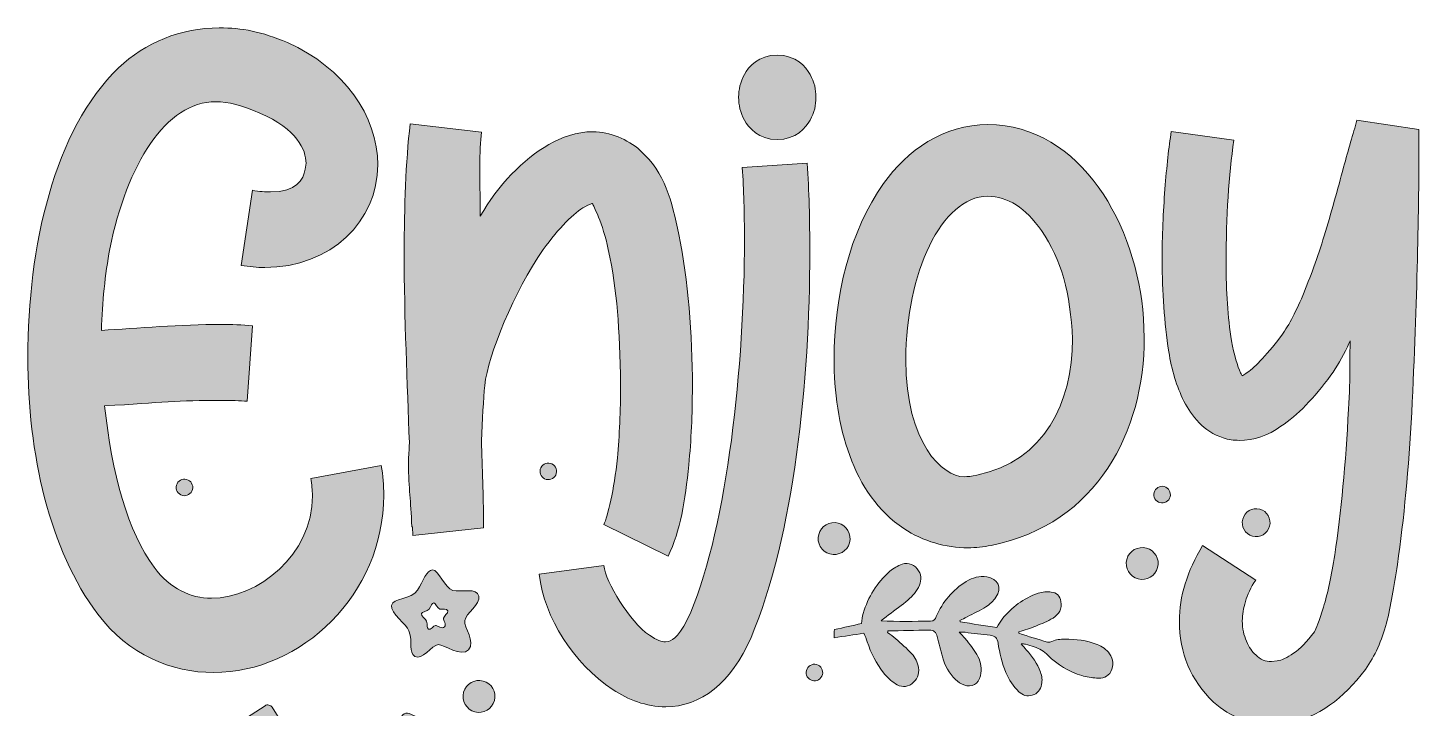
# Model space of a CAD drawing. Header units: inches. Extents: x 117 to 963, y -969 to -111.
# Drawn here: x 117 to 926, y -506 to -111 of the extents above; entities that cross this region are included whole.
import ezdxf

# ---------------------------------------------------------------- set-up
doc = ezdxf.new("R2010")
doc.units = ezdxf.units.IN
doc.header["$MEASUREMENT"] = 0
doc.layers.add('Layer 1', color=7, linetype='Continuous')

# ---------------------------------------------------------------- blocks, each defined once
blk = doc.blocks.new('block 2')
at = {"layer": 'Layer 1', "true_color": 0xffffff}
h = blk.add_hatch(color=7, dxfattribs=at)
h.dxf.hatch_style = 2
edge = h.paths.add_edge_path()
edge.add_spline(control_points=[(225.13, -485.14), (276.02, -485.14), (323.9, -439.81), (323.9, -382.24), (323.9, -376.6), (323.44, -370.72), (322.51, -364.84), (322.51, -364.84), (281.57, -372.44), (281.57, -372.44), (282.03, -375.87), (282.49, -379.3), (282.49, -382.48), (282.49, -416.78), (250.81, -442.02), (223.75, -442.02), (211.72, -442.02), (199.92, -436.63), (190.44, -423.89), (175.64, -404.29), (165.69, -368.76), (161.76, -330.3), (195.3, -328.34), (203.85, -327.11), (229.76, -327.11), (235.31, -327.11), (240.4, -327.36), (244.56, -327.6), (244.56, -327.6), (247.57, -283.75), (247.57, -283.75), (241.79, -283.26), (235.54, -283.01), (228.83, -283.01), (207.09, -283.01), (180.03, -285.22), (159.91, -286.44), (160.37, -270.03), (161.99, -254.1), (164.76, -239.15), (174.71, -189.91), (197.38, -153.65), (226.29, -153.65), (233.46, -153.65), (241.79, -155.85), (251.96, -160.26), (273.48, -169.57), (278.79, -181.58), (278.79, -189.42), (278.79, -189.42), (278.33, -192.85), (278.33, -192.85), (277.18, -198.97), (273.24, -206.08), (258.21, -206.08), (255.2, -206.08), (251.73, -205.83), (247.57, -205.1), (247.57, -205.1), (241.09, -248.71), (241.09, -248.71), (245.72, -249.44), (250.35, -249.94), (254.74, -249.94), (293.6, -249.94), (320.43, -222.74), (320.43, -190.4), (320.43, -161.98), (300.77, -133.8), (267.92, -119.35), (252.89, -112.98), (241.56, -110.77), (228.37, -110.77), (205.94, -110.77), (185.35, -119.35), (169.85, -134.05), (132.38, -169.82), (117.12, -238.17), (117.12, -302.12), (117.12, -358.23), (129.61, -413.84), (157.83, -451.33), (175.64, -474.85), (200.62, -485.14), (225.13, -485.14)], knot_values=[0, 0, 0, 0, 1, 1, 1, 2, 2, 2, 3, 3, 3, 4, 4, 4, 5, 5, 5, 6, 6, 6, 7, 7, 7, 8, 8, 8, 9, 9, 9, 10, 10, 10, 11, 11, 11, 12, 12, 12, 13, 13, 13, 14, 14, 14, 15, 15, 15, 16, 16, 16, 17, 17, 17, 18, 18, 18, 19, 19, 19, 20, 20, 20, 21, 21, 21, 22, 22, 22, 23, 23, 23, 24, 24, 24, 25, 25, 25, 26, 26, 26, 27, 27, 27, 28, 28, 28, 28], degree=3, periodic=1)
h = blk.add_hatch(color=7, dxfattribs=at)
h.dxf.hatch_style = 2
edge = h.paths.add_edge_path()
edge.add_spline(control_points=[(552.5, -175.7), (563.46, -175.7), (569.16, -168.74), (571.69, -164.32), (574.21, -159.89), (575.06, -155.67), (575.06, -151.03), (575.06, -146.61), (574.21, -142.39), (571.69, -137.96), (569.16, -133.32), (563.46, -126.58), (552.5, -126.58), (541.74, -126.58), (535.84, -133.32), (533.52, -137.96), (530.99, -142.39), (530.15, -146.61), (530.15, -151.03), (530.15, -155.67), (530.99, -159.89), (533.52, -164.32), (535.84, -168.74), (541.74, -175.7), (552.5, -175.7)], knot_values=[0, 0, 0, 0, 1, 1, 1, 2, 2, 2, 3, 3, 3, 4, 4, 4, 5, 5, 5, 6, 6, 6, 7, 7, 7, 8, 8, 8, 8], degree=3, periodic=1)
h = blk.add_hatch(color=7, dxfattribs=at)
h.dxf.hatch_style = 2
edge = h.paths.add_edge_path()
edge.add_spline(control_points=[(338.33, -363.34), (338.33, -379.55), (339.72, -384.19), (340.19, -400.63), (340.19, -400.63), (340.65, -400.63), (340.65, -400.63), (340.65, -400.63), (340.88, -405.5), (340.88, -405.5), (340.88, -405.5), (381.88, -401.1), (381.88, -401.1), (381.88, -401.1), (381.88, -396.69), (381.88, -396.69), (381.88, -383.72), (381.19, -365.66), (380.72, -350.6), (381.19, -338.79), (381.88, -326.28), (382.58, -318.4), (384.66, -300.8), (399.49, -263.96), (416.63, -239.41), (425.43, -227.13), (434.93, -217.87), (440.72, -214.63), (443.5, -213), (445.12, -212.77), (445.12, -212.77), (445.12, -212.77), (445.35, -213.24), (445.35, -213.24), (445.35, -213.24), (451.37, -224.35), (454.39, -239.41), (459.71, -264.2), (460.87, -284.58), (461.57, -318.17), (461.57, -332.99), (460.87, -347.59), (459.71, -360.56), (457.86, -379.09), (453.92, -394.61), (451.84, -399.24), (451.84, -399.24), (489.13, -417.54), (489.13, -417.54), (496.31, -402.95), (499.09, -385.34), (501.18, -364.5), (502.57, -350.37), (503.26, -335.08), (503.26, -319.33), (503.26, -288.29), (500.72, -257.48), (495.39, -230.84), (491.22, -211.15), (487.51, -194.94), (472.92, -181.96), (465.51, -175.25), (455.31, -171.31), (445.58, -171.08), (435.86, -171.08), (427.28, -174.32), (419.87, -178.49), (405.05, -187.06), (390.22, -202.12), (380.03, -220.19), (380.03, -220.19), (379.8, -191), (379.8, -191), (379.8, -183.59), (380.03, -176.87), (380.72, -171.31), (380.72, -171.31), (339.26, -166.44), (339.26, -166.44), (336.71, -189.15), (335.79, -214.63), (335.79, -241.26), (335.79, -278.79), (337.64, -317.7), (338.8, -351.76), (338.8, -356.85), (338.33, -358.01), (338.33, -363.34)], knot_values=[0, 0, 0, 0, 1, 1, 1, 2, 2, 2, 3, 3, 3, 4, 4, 4, 5, 5, 5, 6, 6, 6, 7, 7, 7, 8, 8, 8, 9, 9, 9, 10, 10, 10, 11, 11, 11, 12, 12, 12, 13, 13, 13, 14, 14, 14, 15, 15, 15, 16, 16, 16, 17, 17, 17, 18, 18, 18, 19, 19, 19, 20, 20, 20, 21, 21, 21, 22, 22, 22, 23, 23, 23, 24, 24, 24, 25, 25, 25, 26, 26, 26, 27, 27, 27, 28, 28, 28, 29, 29, 29, 29], degree=3, periodic=1)
h = blk.add_hatch(color=7, dxfattribs=at)
h.dxf.hatch_style = 2
edge = h.paths.add_edge_path()
edge.add_spline(control_points=[(626.13, -401.56), (637.25, -408.97), (650.45, -412.68), (663.42, -412.68), (667.82, -412.68), (672.46, -412.21), (676.86, -411.29), (738.94, -398.78), (765.81, -344.58), (765.81, -290.83), (765.81, -290.83), (765.35, -279.49), (765.35, -279.49), (761.64, -225.51), (729.21, -167.37), (675, -166.91), (649.29, -166.91), (627.98, -181.96), (614.32, -201.19), (594.63, -228.52), (585.59, -267.44), (585.59, -302.88), (585.59, -341.1), (596.25, -381.87), (626.13, -401.56)], knot_values=[0, 0, 0, 0, 1, 1, 1, 2, 2, 2, 3, 3, 3, 4, 4, 4, 5, 5, 5, 6, 6, 6, 7, 7, 7, 8, 8, 8, 8], degree=3, periodic=1)
edge = h.paths.add_edge_path()
edge.add_spline(control_points=[(674.77, -208.6), (686.59, -208.83), (696.78, -215.09), (706.05, -228.52), (717.86, -245.43), (722.96, -264.66), (724.11, -291.53), (724.11, -328.36), (707.9, -362.18), (668.52, -370.52), (665.51, -371.21), (663.19, -371.45), (661.11, -371.45), (648.83, -371.45), (627.29, -352.45), (627.29, -303.34), (627.29, -253.54), (648.13, -208.6), (674.77, -208.6)], knot_values=[0, 0, 0, 0, 1, 1, 1, 2, 2, 2, 3, 3, 3, 4, 4, 4, 5, 5, 5, 6, 6, 6, 6], degree=3, periodic=1)
h = blk.add_hatch(color=7, dxfattribs=at)
h.dxf.hatch_style = 2
edge = h.paths.add_edge_path()
edge.add_spline(control_points=[(788.88, -327.64), (791.12, -331.93), (793.98, -336.22), (797.66, -340.1), (801.34, -343.99), (806.04, -347.05), (811.76, -348.89), (814.82, -349.91), (817.89, -350.32), (820.95, -350.32), (829.53, -350.32), (837.71, -347.66), (845.27, -342.15), (854.87, -335.81), (864.47, -325.8), (874.28, -312.52), (877.75, -307.62), (881.02, -302.1), (883.88, -295.97), (884.49, -294.75), (884.9, -293.52), (885.51, -292.5), (885.31, -297.81), (885.31, -302.71), (885.31, -307.01), (885.31, -314.56), (885.11, -322.94), (884.49, -332.14), (882.86, -364.01), (880.2, -392.21), (876.52, -416.72), (874.69, -428.78), (872.44, -438.99), (869.99, -447.16), (867.33, -455.34), (865.7, -460.03), (864.67, -461.47), (860.38, -467.39), (856.3, -471.48), (852.62, -473.93), (848.74, -476.59), (845.67, -478.02), (843.02, -478.42), (843.02, -478.42), (839.75, -478.83), (839.75, -478.83), (836.28, -478.83), (833.21, -477.61), (830.56, -474.95), (828.51, -473.11), (826.67, -470.46), (825.24, -466.98), (823.61, -463.51), (822.79, -459.63), (822.79, -455.13), (822.79, -451.66), (823.4, -447.78), (824.63, -443.9), (825.65, -440.01), (827.69, -435.72), (830.56, -431.43), (830.56, -431.43), (799.7, -411.41), (799.7, -411.41), (790.71, -426.32), (786.22, -441.03), (786.22, -455.34), (786.22, -473.93), (792.76, -489.46), (806.04, -502.33), (816.05, -511.11), (827.49, -515.4), (840.57, -515.4), (843.63, -515.4), (846.9, -515.2), (849.96, -514.59), (866.51, -511.11), (881.43, -500.69), (894.3, -483.33), (899.82, -475.56), (903.9, -466.57), (906.56, -456.56), (909.01, -446.55), (911.05, -435.31), (912.89, -422.44), (916.77, -396.09), (919.43, -366.67), (921.27, -334.18), (924.34, -268.59), (925.56, -215.68), (925.36, -175.22), (925.36, -175.22), (925.36, -169.71), (925.36, -169.71), (925.36, -169.71), (889.4, -164.4), (889.4, -164.4), (887.15, -172.36), (884.49, -181.35), (881.63, -191.77), (878.16, -204.64), (874.48, -217.93), (870.4, -231.61), (866.51, -244.08), (862.22, -255.72), (857.93, -266.14), (853.44, -276.77), (849.15, -284.73), (845.06, -290.25), (836.07, -301.69), (829.33, -308.84), (824.83, -311.5), (824.02, -312.11), (823.2, -312.52), (822.79, -312.93), (822.38, -312.32), (822.18, -311.91), (821.77, -311.09), (819.93, -307.21), (818.09, -300.88), (816.46, -292.5), (814.41, -278.81), (813.39, -263.69), (813.39, -247.14), (813.39, -220.17), (814.82, -196.47), (817.89, -176.04), (817.89, -176.04), (781.52, -170.93), (781.52, -170.93), (780.09, -180.13), (778.86, -191.16), (777.84, -204.44), (776.82, -217.72), (776.21, -231.41), (776.21, -245.92), (776.21, -264.1), (777.43, -281.67), (780.09, -298.83), (781.72, -309.25), (784.58, -318.86), (788.88, -327.64)], knot_values=[0, 0, 0, 0, 1, 1, 1, 2, 2, 2, 3, 3, 3, 4, 4, 4, 5, 5, 5, 6, 6, 6, 7, 7, 7, 8, 8, 8, 9, 9, 9, 10, 10, 10, 11, 11, 11, 12, 12, 12, 13, 13, 13, 14, 14, 14, 15, 15, 15, 16, 16, 16, 17, 17, 17, 18, 18, 18, 19, 19, 19, 20, 20, 20, 21, 21, 21, 22, 22, 22, 23, 23, 23, 24, 24, 24, 25, 25, 25, 26, 26, 26, 27, 27, 27, 28, 28, 28, 29, 29, 29, 30, 30, 30, 31, 31, 31, 32, 32, 32, 33, 33, 33, 34, 34, 34, 35, 35, 35, 36, 36, 36, 37, 37, 37, 38, 38, 38, 39, 39, 39, 40, 40, 40, 41, 41, 41, 42, 42, 42, 43, 43, 43, 44, 44, 44, 45, 45, 45, 46, 46, 46, 47, 47, 47, 47], degree=3, periodic=1)
h = blk.add_hatch(color=7, dxfattribs=at)
h.dxf.hatch_style = 2
edge = h.paths.add_edge_path()
edge.add_spline(control_points=[(457.2, -495.13), (465.84, -500.82), (476.38, -505.04), (487.77, -505.04), (508.01, -505.04), (525.93, -491.33), (537.32, -464.77), (562.41, -405.52), (571.48, -315.49), (571.48, -240.85), (571.48, -222.51), (571.05, -205.22), (570, -189.41), (570, -189.41), (532.26, -191.94), (532.26, -191.94), (533.1, -204.59), (533.52, -218.5), (533.52, -233.47), (533.52, -306.42), (523.61, -399.41), (502.32, -450.01), (496.63, -463.5), (491.78, -466.45), (489.46, -467.09), (489.46, -467.09), (487.56, -467.3), (487.56, -467.3), (485.45, -467.3), (482.71, -466.45), (478.28, -463.5), (466.69, -455.7), (452.98, -432.51), (451.72, -423.02), (451.72, -423.02), (414.19, -428.08), (414.19, -428.08), (417.56, -453.8), (433.58, -479.31), (457.2, -495.13)], knot_values=[0, 0, 0, 0, 1, 1, 1, 2, 2, 2, 3, 3, 3, 4, 4, 4, 5, 5, 5, 6, 6, 6, 7, 7, 7, 8, 8, 8, 9, 9, 9, 10, 10, 10, 11, 11, 11, 12, 12, 12, 13, 13, 13, 13], degree=3, periodic=1)
h = blk.add_hatch(color=7, dxfattribs=at)
h.dxf.hatch_style = 2
edge = h.paths.add_edge_path()
edge.add_spline(control_points=[(424.17, -369.58), (424.86, -367.02), (423.33, -364.38), (420.77, -363.69), (418.2, -363), (415.56, -364.53), (414.88, -367.09), (414.19, -369.66), (415.71, -372.3), (418.28, -372.98), (420.85, -373.67), (423.48, -372.15), (424.17, -369.58)], knot_values=[0, 0, 0, 0, 1, 1, 1, 2, 2, 2, 3, 3, 3, 4, 4, 4, 4], degree=3, periodic=1)
h = blk.add_hatch(color=7, dxfattribs=at)
h.dxf.hatch_style = 2
edge = h.paths.add_edge_path()
edge.add_spline(control_points=[(203.5, -376.4), (202.81, -378.97), (204.33, -381.6), (206.9, -382.29), (209.47, -382.98), (212.1, -381.45), (212.79, -378.89), (213.48, -376.32), (211.95, -373.68), (209.39, -373), (206.82, -372.31), (204.18, -373.83), (203.5, -376.4)], knot_values=[0, 0, 0, 0, 1, 1, 1, 2, 2, 2, 3, 3, 3, 4, 4, 4, 4], degree=3, periodic=1)
h = blk.add_hatch(color=7, dxfattribs=at)
h.dxf.hatch_style = 2
edge = h.paths.add_edge_path()
edge.add_spline(control_points=[(774.96, -386.47), (777.53, -387.15), (780.17, -385.63), (780.85, -383.06), (781.54, -380.5), (780.02, -377.86), (777.45, -377.17), (774.89, -376.49), (772.25, -378.01), (771.56, -380.58), (770.87, -383.14), (772.4, -385.78), (774.96, -386.47)], knot_values=[0, 0, 0, 0, 1, 1, 1, 2, 2, 2, 3, 3, 3, 4, 4, 4, 4], degree=3, periodic=1)
h = blk.add_hatch(color=7, dxfattribs=at)
h.dxf.hatch_style = 2
edge = h.paths.add_edge_path()
edge.add_spline(control_points=[(838.66, -400.18), (839.81, -395.86), (837.25, -391.42), (832.93, -390.26), (828.61, -389.1), (824.17, -391.67), (823.01, -395.99), (821.85, -400.31), (824.42, -404.75), (828.74, -405.91), (833.06, -407.06), (837.5, -404.5), (838.66, -400.18)], knot_values=[0, 0, 0, 0, 1, 1, 1, 2, 2, 2, 3, 3, 3, 4, 4, 4, 4], degree=3, periodic=1)
h = blk.add_hatch(color=7, dxfattribs=at)
h.dxf.hatch_style = 2
edge = h.paths.add_edge_path()
edge.add_spline(control_points=[(583.2, -416.3), (588.14, -417.62), (593.22, -414.69), (594.54, -409.75), (595.87, -404.8), (592.93, -399.72), (587.99, -398.4), (583.04, -397.08), (577.96, -400.01), (576.64, -404.95), (575.32, -409.9), (578.25, -414.98), (583.2, -416.3)], knot_values=[0, 0, 0, 0, 1, 1, 1, 2, 2, 2, 3, 3, 3, 4, 4, 4, 4], degree=3, periodic=1)
h = blk.add_hatch(color=7, dxfattribs=at)
h.dxf.hatch_style = 2
edge = h.paths.add_edge_path()
edge.add_spline(control_points=[(755.69, -419.42), (754.37, -424.37), (757.3, -429.45), (762.24, -430.77), (767.19, -432.09), (772.27, -429.16), (773.59, -424.21), (774.91, -419.27), (771.98, -414.19), (767.04, -412.87), (762.09, -411.54), (757.01, -414.48), (755.69, -419.42)], knot_values=[0, 0, 0, 0, 1, 1, 1, 2, 2, 2, 3, 3, 3, 4, 4, 4, 4], degree=3, periodic=1)
h = blk.add_hatch(color=7, dxfattribs=at)
h.dxf.hatch_style = 2
edge = h.paths.add_edge_path()
edge.add_spline(control_points=[(342.08, -475.79), (346, -478.49), (351.96, -469.2), (355.54, -468.95), (359.13, -468.7), (368.94, -476.69), (373.15, -471.87), (377.37, -467.05), (370.48, -459.2), (371, -454.93), (371.51, -450.65), (380.23, -445.77), (379.22, -440.72), (378.21, -435.68), (368.76, -438.62), (364.07, -437.44), (359.39, -436.27), (355.84, -425.42), (352.31, -425.53), (348.78, -425.64), (346.99, -431.91), (343.53, -437.36), (340.07, -442.8), (329.07, -441.65), (328.44, -446.21), (327.81, -450.78), (337.3, -457.14), (338.59, -460.98), (340.96, -468.05), (338.16, -473.09), (342.08, -475.79)], knot_values=[0, 0, 0, 0, 1, 1, 1, 2, 2, 2, 3, 3, 3, 4, 4, 4, 5, 5, 5, 6, 6, 6, 7, 7, 7, 8, 8, 8, 9, 9, 9, 10, 10, 10, 10], degree=3, periodic=1)
edge = h.paths.add_edge_path()
edge.add_spline(control_points=[(345.79, -450.96), (345.98, -449.58), (349.3, -449.93), (350.35, -448.29), (351.39, -446.64), (351.93, -444.75), (353, -444.72), (354.06, -444.68), (355.13, -447.96), (356.55, -448.31), (357.96, -448.67), (360.81, -447.78), (361.12, -449.3), (361.42, -450.82), (358.79, -452.3), (358.64, -453.59), (358.48, -454.88), (360.56, -457.25), (359.29, -458.7), (358.02, -460.16), (355.05, -457.74), (353.97, -457.82), (352.89, -457.9), (351.09, -460.7), (349.91, -459.88), (348.73, -459.07), (349.57, -457.55), (348.86, -455.41), (348.47, -454.26), (345.6, -452.34), (345.79, -450.96)], knot_values=[0, 0, 0, 0, 1, 1, 1, 2, 2, 2, 3, 3, 3, 4, 4, 4, 5, 5, 5, 6, 6, 6, 7, 7, 7, 8, 8, 8, 9, 9, 9, 10, 10, 10, 10], degree=3, periodic=1)
h = blk.add_hatch(color=7, dxfattribs=at)
h.dxf.hatch_style = 2
edge = h.paths.add_edge_path()
edge.add_spline(control_points=[(701.92, -470.3), (704.97, -471.23), (707.54, -472.76), (709.85, -475.09), (715.38, -480.68), (722.02, -484.66), (729.56, -486.95), (732.31, -487.78), (735.25, -488.14), (738.14, -488.39), (741.56, -488.68), (744.76, -487.79), (746.44, -484.48), (748.2, -481.01), (747.74, -477.46), (745.65, -474.24), (743.94, -471.6), (741.31, -470.04), (738.46, -468.89), (732.44, -466.44), (726.12, -465.77), (719.68, -465.74), (717.07, -465.73), (714.55, -465.96), (712.14, -467.11), (711.39, -467.47), (710.34, -467.69), (709.58, -467.47), (704.02, -465.85), (698.5, -464.1), (692.97, -462.38), (692.98, -462.12), (692.99, -461.86), (693, -461.59), (696.26, -460.46), (699.58, -459.47), (702.78, -458.17), (706.19, -456.79), (709.66, -455.4), (712.8, -453.52), (716.3, -451.42), (718.2, -448.19), (717.35, -443.84), (716.74, -440.72), (715.02, -438.66), (711.82, -438.39), (709.31, -438.18), (706.57, -438.3), (704.22, -439.11), (695.77, -442.05), (688.75, -447.17), (683.18, -454.19), (682.08, -455.57), (681.31, -457.22), (680.19, -459.05), (673.15, -457.95), (666.01, -456.83), (658.87, -455.71), (658.82, -455.47), (658.77, -455.22), (658.72, -454.98), (660.11, -454.24), (661.5, -453.51), (662.9, -452.78), (666.57, -450.85), (670.38, -449.14), (673.86, -446.92), (676.07, -445.51), (678.2, -443.61), (679.67, -441.46), (683.41, -436), (680.85, -430.61), (674.3, -429.62), (670, -428.97), (666.04, -430.01), (662.41, -432.27), (654.45, -437.22), (648.64, -444.05), (644.99, -452.66), (644.3, -454.28), (643.59, -455.27), (641.67, -455.3), (632.16, -455.4), (622.66, -455.59), (612.86, -455.17), (613.85, -454.36), (614.83, -453.53), (615.85, -452.76), (619.69, -449.85), (623.62, -447.05), (627.38, -444.04), (630.29, -441.72), (632.87, -439.04), (634.61, -435.69), (636.25, -432.52), (636.65, -429.3), (634.72, -426.07), (632.69, -422.68), (628.91, -420.93), (625.2, -422.27), (622.63, -423.21), (620.02, -424.57), (617.98, -426.37), (610.48, -432.97), (605.42, -441.24), (602.49, -450.78), (601.94, -452.57), (601.85, -454.51), (601.5, -456.73), (596.51, -457.84), (591.29, -459.01), (585.78, -460.24), (585.72, -461.69), (585.67, -463.09), (585.59, -464.99), (591.51, -464.07), (597.11, -463.2), (602.97, -462.29), (603.69, -464.17), (604.34, -465.69), (604.85, -467.25), (606.97, -473.82), (610.1, -479.91), (614.36, -485.31), (616.27, -487.73), (618.66, -489.91), (621.21, -491.66), (624.17, -493.69), (627.59, -493.87), (630.7, -491.68), (633.91, -489.42), (635.23, -486.26), (634.61, -482.31), (634.13, -479.21), (632.87, -476.42), (630.77, -474.21), (627.85, -471.14), (624.65, -468.32), (621.47, -465.5), (619.99, -464.19), (618.28, -463.13), (616.68, -461.96), (616.76, -461.63), (616.84, -461.3), (616.92, -460.97), (624.87, -460.82), (632.82, -460.67), (640.77, -460.5), (643.44, -460.45), (644.91, -461.79), (645.54, -464.31), (646.52, -468.23), (647.6, -472.12), (648.59, -476.03), (649.9, -481.16), (652.44, -485.61), (656.23, -489.26), (657.57, -490.55), (659.24, -491.67), (660.97, -492.33), (665.64, -494.11), (669.56, -491.9), (670.62, -486.99), (671.46, -483.14), (671.02, -479.25), (669.21, -475.84), (667.49, -472.61), (665.13, -469.71), (662.91, -466.78), (661.64, -465.11), (660.07, -463.67), (658.18, -461.63), (659.78, -461.7), (660.73, -461.69), (661.67, -461.79), (666.56, -462.35), (671.45, -462.99), (676.36, -463.49), (679.18, -463.77), (680.45, -465.29), (680.85, -468), (681.73, -473.89), (683.21, -479.65), (685.48, -485.17), (687.21, -489.37), (689.69, -493.07), (692.95, -496.26), (695.16, -498.41), (697.69, -499.17), (700.65, -498.34), (703.8, -497.45), (705.48, -495.18), (706.14, -492.12), (706.68, -489.66), (706.4, -487.24), (705.52, -484.85), (703.71, -479.91), (700.59, -475.82), (697.25, -471.87), (696.39, -470.84), (695.51, -469.83), (694.29, -468.39), (695.43, -468.52), (696.14, -468.5), (696.79, -468.68), (698.52, -469.18), (700.21, -469.77), (701.92, -470.3)], knot_values=[0, 0, 0, 0, 1, 1, 1, 2, 2, 2, 3, 3, 3, 4, 4, 4, 5, 5, 5, 6, 6, 6, 7, 7, 7, 8, 8, 8, 9, 9, 9, 10, 10, 10, 11, 11, 11, 12, 12, 12, 13, 13, 13, 14, 14, 14, 15, 15, 15, 16, 16, 16, 17, 17, 17, 18, 18, 18, 19, 19, 19, 20, 20, 20, 21, 21, 21, 22, 22, 22, 23, 23, 23, 24, 24, 24, 25, 25, 25, 26, 26, 26, 27, 27, 27, 28, 28, 28, 29, 29, 29, 30, 30, 30, 31, 31, 31, 32, 32, 32, 33, 33, 33, 34, 34, 34, 35, 35, 35, 36, 36, 36, 37, 37, 37, 38, 38, 38, 39, 39, 39, 40, 40, 40, 41, 41, 41, 42, 42, 42, 43, 43, 43, 44, 44, 44, 45, 45, 45, 46, 46, 46, 47, 47, 47, 48, 48, 48, 49, 49, 49, 50, 50, 50, 51, 51, 51, 52, 52, 52, 53, 53, 53, 54, 54, 54, 55, 55, 55, 56, 56, 56, 57, 57, 57, 58, 58, 58, 59, 59, 59, 60, 60, 60, 61, 61, 61, 62, 62, 62, 63, 63, 63, 64, 64, 64, 65, 65, 65, 66, 66, 66, 67, 67, 67, 68, 68, 68, 69, 69, 69, 69], degree=3, periodic=1)
h = blk.add_hatch(color=7, dxfattribs=at)
h.dxf.hatch_style = 2
edge = h.paths.add_edge_path()
edge.add_spline(control_points=[(569.54, -483.9), (568.86, -486.46), (570.38, -489.1), (572.95, -489.79), (575.51, -490.47), (578.15, -488.95), (578.84, -486.38), (579.52, -483.82), (578, -481.18), (575.43, -480.49), (572.87, -479.81), (570.23, -481.33), (569.54, -483.9)], knot_values=[0, 0, 0, 0, 1, 1, 1, 2, 2, 2, 3, 3, 3, 4, 4, 4, 4], degree=3, periodic=1)
h = blk.add_hatch(color=7, dxfattribs=at)
h.dxf.hatch_style = 2
edge = h.paths.add_edge_path()
edge.add_spline(control_points=[(388.25, -501.42), (389.57, -496.47), (386.64, -491.39), (381.7, -490.07), (376.75, -488.75), (371.67, -491.68), (370.35, -496.62), (369.03, -501.57), (371.96, -506.65), (376.9, -507.97), (381.85, -509.29), (386.93, -506.36), (388.25, -501.42)], knot_values=[0, 0, 0, 0, 1, 1, 1, 2, 2, 2, 3, 3, 3, 4, 4, 4, 4], degree=3, periodic=1)
h = blk.add_hatch(color=7, dxfattribs=at)
h.dxf.hatch_style = 2
edge = h.paths.add_edge_path()
edge.add_spline(control_points=[(277.85, -697.09), (278.33, -697.7), (278.96, -698.09), (279.74, -698.27), (279.74, -698.27), (314.97, -704.14), (314.97, -704.14), (315.84, -704.14), (316.58, -703.85), (317.19, -703.29), (317.79, -702.72), (318.14, -702.01), (318.23, -701.14), (318.23, -701.14), (323.06, -609.95), (323.06, -609.95), (323.06, -609.95), (379.02, -543.15), (379.02, -543.15), (379.37, -542.37), (379.39, -541.59), (379.09, -540.81), (378.78, -540.02), (378.24, -539.46), (377.46, -539.11), (377.46, -539.11), (367.93, -534.93), (367.93, -534.93), (367.93, -534.93), (373.8, -527.76), (373.8, -527.76), (374.15, -526.89), (374.17, -526.09), (373.87, -525.35), (373.56, -524.61), (373.02, -524.02), (372.24, -523.58), (372.24, -523.58), (338.71, -508.97), (338.71, -508.97), (337.32, -508.45), (336.1, -508.71), (335.06, -509.76), (335.06, -509.76), (299.05, -553.46), (299.05, -553.46), (299.05, -553.46), (274.13, -512.76), (274.13, -512.76), (273.61, -512.06), (272.96, -511.63), (272.18, -511.45), (271.39, -511.28), (270.61, -511.41), (269.83, -511.84), (269.83, -511.84), (265, -514.84), (265, -514.84), (265, -514.84), (259.13, -505.32), (259.13, -505.32), (258.7, -504.62), (258.07, -504.19), (257.24, -504.02), (256.41, -503.84), (255.65, -503.97), (254.96, -504.41), (254.96, -504.41), (225.87, -523.32), (225.87, -523.32), (225.08, -523.84), (224.61, -524.5), (224.43, -525.28), (224.26, -526.06), (224.39, -526.8), (224.82, -527.5), (224.82, -527.5), (268.52, -599.51), (268.52, -599.51), (268.52, -599.51), (267.22, -685.09), (267.22, -685.09), (267.22, -685.87), (267.46, -686.57), (267.94, -687.18), (268.41, -687.79), (269.05, -688.18), (269.83, -688.35), (269.83, -688.35), (277.26, -689.53), (277.26, -689.53), (277.26, -689.53), (277.13, -695.01), (277.13, -695.01), (277.13, -695.79), (277.37, -696.49), (277.85, -697.09)], knot_values=[0, 0, 0, 0, 1, 1, 1, 2, 2, 2, 3, 3, 3, 4, 4, 4, 5, 5, 5, 6, 6, 6, 7, 7, 7, 8, 8, 8, 9, 9, 9, 10, 10, 10, 11, 11, 11, 12, 12, 12, 13, 13, 13, 14, 14, 14, 15, 15, 15, 16, 16, 16, 17, 17, 17, 18, 18, 18, 19, 19, 19, 20, 20, 20, 21, 21, 21, 22, 22, 22, 23, 23, 23, 24, 24, 24, 25, 25, 25, 26, 26, 26, 27, 27, 27, 28, 28, 28, 29, 29, 29, 30, 30, 30, 31, 31, 31, 32, 32, 32, 32], degree=3, periodic=1)
edge = h.paths.add_edge_path()
edge.add_spline(control_points=[(273.48, -682.61), (273.48, -682.61), (274.79, -598.6), (274.79, -598.6), (274.79, -597.99), (274.61, -597.42), (274.26, -596.9), (274.26, -596.9), (231.74, -526.85), (231.74, -526.85), (231.74, -526.85), (255.61, -511.32), (255.61, -511.32), (255.61, -511.32), (290.18, -567.55), (290.18, -567.55), (290.62, -568.33), (291.24, -568.81), (292.07, -568.98), (292.9, -569.16), (293.66, -569.03), (294.36, -568.59), (294.7, -568.33), (295.01, -568.07), (295.27, -567.81), (295.27, -567.81), (338.32, -515.5), (338.32, -515.5), (338.32, -515.5), (365.98, -527.63), (365.98, -527.63), (365.98, -527.63), (307.79, -596.77), (307.79, -596.77), (307.27, -597.29), (307.01, -597.94), (307.01, -598.73), (307.01, -598.73), (302.31, -687.44), (302.31, -687.44), (302.31, -687.44), (273.48, -682.61), (273.48, -682.61)], knot_values=[0, 0, 0, 0, 1, 1, 1, 2, 2, 2, 3, 3, 3, 4, 4, 4, 5, 5, 5, 6, 6, 6, 7, 7, 7, 8, 8, 8, 9, 9, 9, 10, 10, 10, 11, 11, 11, 12, 12, 12, 13, 13, 13, 14, 14, 14, 14], degree=3, periodic=1)
at = {"layer": 'Layer 1', "lineweight": 0}
for points, knots in [([(225.13, -485.14), (276.02, -485.14), (323.9, -439.81), (323.9, -382.24), (323.9, -376.6), (323.44, -370.72), (322.51, -364.84), (322.51, -364.84), (281.57, -372.44), (281.57, -372.44), (282.03, -375.87), (282.49, -379.3), (282.49, -382.48), (282.49, -416.78), (250.81, -442.02), (223.75, -442.02), (211.72, -442.02), (199.92, -436.63), (190.44, -423.89), (175.64, -404.29), (165.69, -368.76), (161.76, -330.3), (195.3, -328.34), (203.85, -327.11), (229.76, -327.11), (235.31, -327.11), (240.4, -327.36), (244.56, -327.6), (244.56, -327.6), (247.57, -283.75), (247.57, -283.75), (241.79, -283.26), (235.54, -283.01), (228.83, -283.01), (207.09, -283.01), (180.03, -285.22), (159.91, -286.44), (160.37, -270.03), (161.99, -254.1), (164.76, -239.15), (174.71, -189.91), (197.38, -153.65), (226.29, -153.65), (233.46, -153.65), (241.79, -155.85), (251.96, -160.26), (273.48, -169.57), (278.79, -181.58), (278.79, -189.42), (278.79, -189.42), (278.33, -192.85), (278.33, -192.85), (277.18, -198.97), (273.24, -206.08), (258.21, -206.08), (255.2, -206.08), (251.73, -205.83), (247.57, -205.1), (247.57, -205.1), (241.09, -248.71), (241.09, -248.71), (245.72, -249.44), (250.35, -249.94), (254.74, -249.94), (293.6, -249.94), (320.43, -222.74), (320.43, -190.4), (320.43, -161.98), (300.77, -133.8), (267.92, -119.35), (252.89, -112.98), (241.56, -110.77), (228.37, -110.77), (205.94, -110.77), (185.35, -119.35), (169.85, -134.05), (132.38, -169.82), (117.12, -238.17), (117.12, -302.12), (117.12, -358.23), (129.61, -413.84), (157.83, -451.33), (175.64, -474.85), (200.62, -485.14), (225.13, -485.14)], [0, 0, 0, 0, 1, 1, 1, 2, 2, 2, 3, 3, 3, 4, 4, 4, 5, 5, 5, 6, 6, 6, 7, 7, 7, 8, 8, 8, 9, 9, 9, 10, 10, 10, 11, 11, 11, 12, 12, 12, 13, 13, 13, 14, 14, 14, 15, 15, 15, 16, 16, 16, 17, 17, 17, 18, 18, 18, 19, 19, 19, 20, 20, 20, 21, 21, 21, 22, 22, 22, 23, 23, 23, 24, 24, 24, 25, 25, 25, 26, 26, 26, 27, 27, 27, 28, 28, 28, 28]), ([(552.5, -175.7), (563.46, -175.7), (569.16, -168.74), (571.69, -164.32), (574.21, -159.89), (575.06, -155.67), (575.06, -151.03), (575.06, -146.61), (574.21, -142.39), (571.69, -137.96), (569.16, -133.32), (563.46, -126.58), (552.5, -126.58), (541.74, -126.58), (535.84, -133.32), (533.52, -137.96), (530.99, -142.39), (530.15, -146.61), (530.15, -151.03), (530.15, -155.67), (530.99, -159.89), (533.52, -164.32), (535.84, -168.74), (541.74, -175.7), (552.5, -175.7)], [0, 0, 0, 0, 1, 1, 1, 2, 2, 2, 3, 3, 3, 4, 4, 4, 5, 5, 5, 6, 6, 6, 7, 7, 7, 8, 8, 8, 8]), ([(338.33, -363.34), (338.33, -379.55), (339.72, -384.19), (340.19, -400.63), (340.19, -400.63), (340.65, -400.63), (340.65, -400.63), (340.65, -400.63), (340.88, -405.5), (340.88, -405.5), (340.88, -405.5), (381.88, -401.1), (381.88, -401.1), (381.88, -401.1), (381.88, -396.69), (381.88, -396.69), (381.88, -383.72), (381.19, -365.66), (380.72, -350.6), (381.19, -338.79), (381.88, -326.28), (382.58, -318.4), (384.66, -300.8), (399.49, -263.96), (416.63, -239.41), (425.43, -227.13), (434.93, -217.87), (440.72, -214.63), (443.5, -213), (445.12, -212.77), (445.12, -212.77), (445.12, -212.77), (445.35, -213.24), (445.35, -213.24), (445.35, -213.24), (451.37, -224.35), (454.39, -239.41), (459.71, -264.2), (460.87, -284.58), (461.57, -318.17), (461.57, -332.99), (460.87, -347.59), (459.71, -360.56), (457.86, -379.09), (453.92, -394.61), (451.84, -399.24), (451.84, -399.24), (489.13, -417.54), (489.13, -417.54), (496.31, -402.95), (499.09, -385.34), (501.18, -364.5), (502.57, -350.37), (503.26, -335.08), (503.26, -319.33), (503.26, -288.29), (500.72, -257.48), (495.39, -230.84), (491.22, -211.15), (487.51, -194.94), (472.92, -181.96), (465.51, -175.25), (455.31, -171.31), (445.58, -171.08), (435.86, -171.08), (427.28, -174.32), (419.87, -178.49), (405.05, -187.06), (390.22, -202.12), (380.03, -220.19), (380.03, -220.19), (379.8, -191), (379.8, -191), (379.8, -183.59), (380.03, -176.87), (380.72, -171.31), (380.72, -171.31), (339.26, -166.44), (339.26, -166.44), (336.71, -189.15), (335.79, -214.63), (335.79, -241.26), (335.79, -278.79), (337.64, -317.7), (338.8, -351.76), (338.8, -356.85), (338.33, -358.01), (338.33, -363.34)], [0, 0, 0, 0, 1, 1, 1, 2, 2, 2, 3, 3, 3, 4, 4, 4, 5, 5, 5, 6, 6, 6, 7, 7, 7, 8, 8, 8, 9, 9, 9, 10, 10, 10, 11, 11, 11, 12, 12, 12, 13, 13, 13, 14, 14, 14, 15, 15, 15, 16, 16, 16, 17, 17, 17, 18, 18, 18, 19, 19, 19, 20, 20, 20, 21, 21, 21, 22, 22, 22, 23, 23, 23, 24, 24, 24, 25, 25, 25, 26, 26, 26, 27, 27, 27, 28, 28, 28, 29, 29, 29, 29]), ([(626.13, -401.56), (637.25, -408.97), (650.45, -412.68), (663.42, -412.68), (667.82, -412.68), (672.46, -412.21), (676.86, -411.29), (738.94, -398.78), (765.81, -344.58), (765.81, -290.83), (765.81, -290.83), (765.35, -279.49), (765.35, -279.49), (761.64, -225.51), (729.21, -167.37), (675, -166.91), (649.29, -166.91), (627.98, -181.96), (614.32, -201.19), (594.63, -228.52), (585.59, -267.44), (585.59, -302.88), (585.59, -341.1), (596.25, -381.87), (626.13, -401.56)], [0, 0, 0, 0, 1, 1, 1, 2, 2, 2, 3, 3, 3, 4, 4, 4, 5, 5, 5, 6, 6, 6, 7, 7, 7, 8, 8, 8, 8]), ([(788.88, -327.64), (791.12, -331.93), (793.98, -336.22), (797.66, -340.1), (801.34, -343.99), (806.04, -347.05), (811.76, -348.89), (814.82, -349.91), (817.89, -350.32), (820.95, -350.32), (829.53, -350.32), (837.71, -347.66), (845.27, -342.15), (854.87, -335.81), (864.47, -325.8), (874.28, -312.52), (877.75, -307.62), (881.02, -302.1), (883.88, -295.97), (884.49, -294.75), (884.9, -293.52), (885.51, -292.5), (885.31, -297.81), (885.31, -302.71), (885.31, -307.01), (885.31, -314.56), (885.11, -322.94), (884.49, -332.14), (882.86, -364.01), (880.2, -392.21), (876.52, -416.72), (874.69, -428.78), (872.44, -438.99), (869.99, -447.16), (867.33, -455.34), (865.7, -460.03), (864.67, -461.47), (860.38, -467.39), (856.3, -471.48), (852.62, -473.93), (848.74, -476.59), (845.67, -478.02), (843.02, -478.42), (843.02, -478.42), (839.75, -478.83), (839.75, -478.83), (836.28, -478.83), (833.21, -477.61), (830.56, -474.95), (828.51, -473.11), (826.67, -470.46), (825.24, -466.98), (823.61, -463.51), (822.79, -459.63), (822.79, -455.13), (822.79, -451.66), (823.4, -447.78), (824.63, -443.9), (825.65, -440.01), (827.69, -435.72), (830.56, -431.43), (830.56, -431.43), (799.7, -411.41), (799.7, -411.41), (790.71, -426.32), (786.22, -441.03), (786.22, -455.34), (786.22, -473.93), (792.76, -489.46), (806.04, -502.33), (816.05, -511.11), (827.49, -515.4), (840.57, -515.4), (843.63, -515.4), (846.9, -515.2), (849.96, -514.59), (866.51, -511.11), (881.43, -500.69), (894.3, -483.33), (899.82, -475.56), (903.9, -466.57), (906.56, -456.56), (909.01, -446.55), (911.05, -435.31), (912.89, -422.44), (916.77, -396.09), (919.43, -366.67), (921.27, -334.18), (924.34, -268.59), (925.56, -215.68), (925.36, -175.22), (925.36, -175.22), (925.36, -169.71), (925.36, -169.71), (925.36, -169.71), (889.4, -164.4), (889.4, -164.4), (887.15, -172.36), (884.49, -181.35), (881.63, -191.77), (878.16, -204.64), (874.48, -217.93), (870.4, -231.61), (866.51, -244.08), (862.22, -255.72), (857.93, -266.14), (853.44, -276.77), (849.15, -284.73), (845.06, -290.25), (836.07, -301.69), (829.33, -308.84), (824.83, -311.5), (824.02, -312.11), (823.2, -312.52), (822.79, -312.93), (822.38, -312.32), (822.18, -311.91), (821.77, -311.09), (819.93, -307.21), (818.09, -300.88), (816.46, -292.5), (814.41, -278.81), (813.39, -263.69), (813.39, -247.14), (813.39, -220.17), (814.82, -196.47), (817.89, -176.04), (817.89, -176.04), (781.52, -170.93), (781.52, -170.93), (780.09, -180.13), (778.86, -191.16), (777.84, -204.44), (776.82, -217.72), (776.21, -231.41), (776.21, -245.92), (776.21, -264.1), (777.43, -281.67), (780.09, -298.83), (781.72, -309.25), (784.58, -318.86), (788.88, -327.64)], [0, 0, 0, 0, 1, 1, 1, 2, 2, 2, 3, 3, 3, 4, 4, 4, 5, 5, 5, 6, 6, 6, 7, 7, 7, 8, 8, 8, 9, 9, 9, 10, 10, 10, 11, 11, 11, 12, 12, 12, 13, 13, 13, 14, 14, 14, 15, 15, 15, 16, 16, 16, 17, 17, 17, 18, 18, 18, 19, 19, 19, 20, 20, 20, 21, 21, 21, 22, 22, 22, 23, 23, 23, 24, 24, 24, 25, 25, 25, 26, 26, 26, 27, 27, 27, 28, 28, 28, 29, 29, 29, 30, 30, 30, 31, 31, 31, 32, 32, 32, 33, 33, 33, 34, 34, 34, 35, 35, 35, 36, 36, 36, 37, 37, 37, 38, 38, 38, 39, 39, 39, 40, 40, 40, 41, 41, 41, 42, 42, 42, 43, 43, 43, 44, 44, 44, 45, 45, 45, 46, 46, 46, 47, 47, 47, 47]), ([(457.2, -495.13), (465.84, -500.82), (476.38, -505.04), (487.77, -505.04), (508.01, -505.04), (525.93, -491.33), (537.32, -464.77), (562.41, -405.52), (571.48, -315.49), (571.48, -240.85), (571.48, -222.51), (571.05, -205.22), (570, -189.41), (570, -189.41), (532.26, -191.94), (532.26, -191.94), (533.1, -204.59), (533.52, -218.5), (533.52, -233.47), (533.52, -306.42), (523.61, -399.41), (502.32, -450.01), (496.63, -463.5), (491.78, -466.45), (489.46, -467.09), (489.46, -467.09), (487.56, -467.3), (487.56, -467.3), (485.45, -467.3), (482.71, -466.45), (478.28, -463.5), (466.69, -455.7), (452.98, -432.51), (451.72, -423.02), (451.72, -423.02), (414.19, -428.08), (414.19, -428.08), (417.56, -453.8), (433.58, -479.31), (457.2, -495.13)], [0, 0, 0, 0, 1, 1, 1, 2, 2, 2, 3, 3, 3, 4, 4, 4, 5, 5, 5, 6, 6, 6, 7, 7, 7, 8, 8, 8, 9, 9, 9, 10, 10, 10, 11, 11, 11, 12, 12, 12, 13, 13, 13, 13]), ([(674.77, -208.6), (686.59, -208.83), (696.78, -215.09), (706.05, -228.52), (717.86, -245.43), (722.96, -264.66), (724.11, -291.53), (724.11, -328.36), (707.9, -362.18), (668.52, -370.52), (665.51, -371.21), (663.19, -371.45), (661.11, -371.45), (648.83, -371.45), (627.29, -352.45), (627.29, -303.34), (627.29, -253.54), (648.13, -208.6), (674.77, -208.6)], [0, 0, 0, 0, 1, 1, 1, 2, 2, 2, 3, 3, 3, 4, 4, 4, 5, 5, 5, 6, 6, 6, 6]), ([(424.17, -369.58), (424.86, -367.02), (423.33, -364.38), (420.77, -363.69), (418.2, -363), (415.56, -364.53), (414.88, -367.09), (414.19, -369.66), (415.71, -372.3), (418.28, -372.98), (420.85, -373.67), (423.48, -372.15), (424.17, -369.58)], [0, 0, 0, 0, 1, 1, 1, 2, 2, 2, 3, 3, 3, 4, 4, 4, 4]), ([(203.5, -376.4), (202.81, -378.97), (204.33, -381.6), (206.9, -382.29), (209.47, -382.98), (212.1, -381.45), (212.79, -378.89), (213.48, -376.32), (211.95, -373.68), (209.39, -373), (206.82, -372.31), (204.18, -373.83), (203.5, -376.4)], [0, 0, 0, 0, 1, 1, 1, 2, 2, 2, 3, 3, 3, 4, 4, 4, 4]), ([(774.96, -386.47), (777.53, -387.15), (780.17, -385.63), (780.85, -383.06), (781.54, -380.5), (780.02, -377.86), (777.45, -377.17), (774.89, -376.49), (772.25, -378.01), (771.56, -380.58), (770.87, -383.14), (772.4, -385.78), (774.96, -386.47)], [0, 0, 0, 0, 1, 1, 1, 2, 2, 2, 3, 3, 3, 4, 4, 4, 4]), ([(838.66, -400.18), (839.81, -395.86), (837.25, -391.42), (832.93, -390.26), (828.61, -389.1), (824.17, -391.67), (823.01, -395.99), (821.85, -400.31), (824.42, -404.75), (828.74, -405.91), (833.06, -407.06), (837.5, -404.5), (838.66, -400.18)], [0, 0, 0, 0, 1, 1, 1, 2, 2, 2, 3, 3, 3, 4, 4, 4, 4]), ([(583.2, -416.3), (588.14, -417.62), (593.22, -414.69), (594.54, -409.75), (595.87, -404.8), (592.93, -399.72), (587.99, -398.4), (583.04, -397.08), (577.96, -400.01), (576.64, -404.95), (575.32, -409.9), (578.25, -414.98), (583.2, -416.3)], [0, 0, 0, 0, 1, 1, 1, 2, 2, 2, 3, 3, 3, 4, 4, 4, 4]), ([(755.69, -419.42), (754.37, -424.37), (757.3, -429.45), (762.24, -430.77), (767.19, -432.09), (772.27, -429.16), (773.59, -424.21), (774.91, -419.27), (771.98, -414.19), (767.04, -412.87), (762.09, -411.54), (757.01, -414.48), (755.69, -419.42)], [0, 0, 0, 0, 1, 1, 1, 2, 2, 2, 3, 3, 3, 4, 4, 4, 4]), ([(342.08, -475.79), (346, -478.49), (351.96, -469.2), (355.54, -468.95), (359.13, -468.7), (368.94, -476.69), (373.15, -471.87), (377.37, -467.05), (370.48, -459.2), (371, -454.93), (371.51, -450.65), (380.23, -445.77), (379.22, -440.72), (378.21, -435.68), (368.76, -438.62), (364.07, -437.44), (359.39, -436.27), (355.84, -425.42), (352.31, -425.53), (348.78, -425.64), (346.99, -431.91), (343.53, -437.36), (340.07, -442.8), (329.07, -441.65), (328.44, -446.21), (327.81, -450.78), (337.3, -457.14), (338.59, -460.98), (340.96, -468.05), (338.16, -473.09), (342.08, -475.79)], [0, 0, 0, 0, 1, 1, 1, 2, 2, 2, 3, 3, 3, 4, 4, 4, 5, 5, 5, 6, 6, 6, 7, 7, 7, 8, 8, 8, 9, 9, 9, 10, 10, 10, 10]), ([(701.92, -470.3), (704.97, -471.23), (707.54, -472.76), (709.85, -475.09), (715.38, -480.68), (722.02, -484.66), (729.56, -486.95), (732.31, -487.78), (735.25, -488.14), (738.14, -488.39), (741.56, -488.68), (744.76, -487.79), (746.44, -484.48), (748.2, -481.01), (747.74, -477.46), (745.65, -474.24), (743.94, -471.6), (741.31, -470.04), (738.46, -468.89), (732.44, -466.44), (726.12, -465.77), (719.68, -465.74), (717.07, -465.73), (714.55, -465.96), (712.14, -467.11), (711.39, -467.47), (710.34, -467.69), (709.58, -467.47), (704.02, -465.85), (698.5, -464.1), (692.97, -462.38), (692.98, -462.12), (692.99, -461.86), (693, -461.59), (696.26, -460.46), (699.58, -459.47), (702.78, -458.17), (706.19, -456.79), (709.66, -455.4), (712.8, -453.52), (716.3, -451.42), (718.2, -448.19), (717.35, -443.84), (716.74, -440.72), (715.02, -438.66), (711.82, -438.39), (709.31, -438.18), (706.57, -438.3), (704.22, -439.11), (695.77, -442.05), (688.75, -447.17), (683.18, -454.19), (682.08, -455.57), (681.31, -457.22), (680.19, -459.05), (673.15, -457.95), (666.01, -456.83), (658.87, -455.71), (658.82, -455.47), (658.77, -455.22), (658.72, -454.98), (660.11, -454.24), (661.5, -453.51), (662.9, -452.78), (666.57, -450.85), (670.38, -449.14), (673.86, -446.92), (676.07, -445.51), (678.2, -443.61), (679.67, -441.46), (683.41, -436), (680.85, -430.61), (674.3, -429.62), (670, -428.97), (666.04, -430.01), (662.41, -432.27), (654.45, -437.22), (648.64, -444.05), (644.99, -452.66), (644.3, -454.28), (643.59, -455.27), (641.67, -455.3), (632.16, -455.4), (622.66, -455.59), (612.86, -455.17), (613.85, -454.36), (614.83, -453.53), (615.85, -452.76), (619.69, -449.85), (623.62, -447.05), (627.38, -444.04), (630.29, -441.72), (632.87, -439.04), (634.61, -435.69), (636.25, -432.52), (636.65, -429.3), (634.72, -426.07), (632.69, -422.68), (628.91, -420.93), (625.2, -422.27), (622.63, -423.21), (620.02, -424.57), (617.98, -426.37), (610.48, -432.97), (605.42, -441.24), (602.49, -450.78), (601.94, -452.57), (601.85, -454.51), (601.5, -456.73), (596.51, -457.84), (591.29, -459.01), (585.78, -460.24), (585.72, -461.69), (585.67, -463.09), (585.59, -464.99), (591.51, -464.07), (597.11, -463.2), (602.97, -462.29), (603.69, -464.17), (604.34, -465.69), (604.85, -467.25), (606.97, -473.82), (610.1, -479.91), (614.36, -485.31), (616.27, -487.73), (618.66, -489.91), (621.21, -491.66), (624.17, -493.69), (627.59, -493.87), (630.7, -491.68), (633.91, -489.42), (635.23, -486.26), (634.61, -482.31), (634.13, -479.21), (632.87, -476.42), (630.77, -474.21), (627.85, -471.14), (624.65, -468.32), (621.47, -465.5), (619.99, -464.19), (618.28, -463.13), (616.68, -461.96), (616.76, -461.63), (616.84, -461.3), (616.92, -460.97), (624.87, -460.82), (632.82, -460.67), (640.77, -460.5), (643.44, -460.45), (644.91, -461.79), (645.54, -464.31), (646.52, -468.23), (647.6, -472.12), (648.59, -476.03), (649.9, -481.16), (652.44, -485.61), (656.23, -489.26), (657.57, -490.55), (659.24, -491.67), (660.97, -492.33), (665.64, -494.11), (669.56, -491.9), (670.62, -486.99), (671.46, -483.14), (671.02, -479.25), (669.21, -475.84), (667.49, -472.61), (665.13, -469.71), (662.91, -466.78), (661.64, -465.11), (660.07, -463.67), (658.18, -461.63), (659.78, -461.7), (660.73, -461.69), (661.67, -461.79), (666.56, -462.35), (671.45, -462.99), (676.36, -463.49), (679.18, -463.77), (680.45, -465.29), (680.85, -468), (681.73, -473.89), (683.21, -479.65), (685.48, -485.17), (687.21, -489.37), (689.69, -493.07), (692.95, -496.26), (695.16, -498.41), (697.69, -499.17), (700.65, -498.34), (703.8, -497.45), (705.48, -495.18), (706.14, -492.12), (706.68, -489.66), (706.4, -487.24), (705.52, -484.85), (703.71, -479.91), (700.59, -475.82), (697.25, -471.87), (696.39, -470.84), (695.51, -469.83), (694.29, -468.39), (695.43, -468.52), (696.14, -468.5), (696.79, -468.68), (698.52, -469.18), (700.21, -469.77), (701.92, -470.3)], [0, 0, 0, 0, 1, 1, 1, 2, 2, 2, 3, 3, 3, 4, 4, 4, 5, 5, 5, 6, 6, 6, 7, 7, 7, 8, 8, 8, 9, 9, 9, 10, 10, 10, 11, 11, 11, 12, 12, 12, 13, 13, 13, 14, 14, 14, 15, 15, 15, 16, 16, 16, 17, 17, 17, 18, 18, 18, 19, 19, 19, 20, 20, 20, 21, 21, 21, 22, 22, 22, 23, 23, 23, 24, 24, 24, 25, 25, 25, 26, 26, 26, 27, 27, 27, 28, 28, 28, 29, 29, 29, 30, 30, 30, 31, 31, 31, 32, 32, 32, 33, 33, 33, 34, 34, 34, 35, 35, 35, 36, 36, 36, 37, 37, 37, 38, 38, 38, 39, 39, 39, 40, 40, 40, 41, 41, 41, 42, 42, 42, 43, 43, 43, 44, 44, 44, 45, 45, 45, 46, 46, 46, 47, 47, 47, 48, 48, 48, 49, 49, 49, 50, 50, 50, 51, 51, 51, 52, 52, 52, 53, 53, 53, 54, 54, 54, 55, 55, 55, 56, 56, 56, 57, 57, 57, 58, 58, 58, 59, 59, 59, 60, 60, 60, 61, 61, 61, 62, 62, 62, 63, 63, 63, 64, 64, 64, 65, 65, 65, 66, 66, 66, 67, 67, 67, 68, 68, 68, 69, 69, 69, 69]), ([(345.79, -450.96), (345.98, -449.58), (349.3, -449.93), (350.35, -448.29), (351.39, -446.64), (351.93, -444.75), (353, -444.72), (354.06, -444.68), (355.13, -447.96), (356.55, -448.31), (357.96, -448.67), (360.81, -447.78), (361.12, -449.3), (361.42, -450.82), (358.79, -452.3), (358.64, -453.59), (358.48, -454.88), (360.56, -457.25), (359.29, -458.7), (358.02, -460.16), (355.05, -457.74), (353.97, -457.82), (352.89, -457.9), (351.09, -460.7), (349.91, -459.88), (348.73, -459.07), (349.57, -457.55), (348.86, -455.41), (348.47, -454.26), (345.6, -452.34), (345.79, -450.96)], [0, 0, 0, 0, 1, 1, 1, 2, 2, 2, 3, 3, 3, 4, 4, 4, 5, 5, 5, 6, 6, 6, 7, 7, 7, 8, 8, 8, 9, 9, 9, 10, 10, 10, 10]), ([(569.54, -483.9), (568.86, -486.46), (570.38, -489.1), (572.95, -489.79), (575.51, -490.47), (578.15, -488.95), (578.84, -486.38), (579.52, -483.82), (578, -481.18), (575.43, -480.49), (572.87, -479.81), (570.23, -481.33), (569.54, -483.9)], [0, 0, 0, 0, 1, 1, 1, 2, 2, 2, 3, 3, 3, 4, 4, 4, 4]), ([(388.25, -501.42), (389.57, -496.47), (386.64, -491.39), (381.7, -490.07), (376.75, -488.75), (371.67, -491.68), (370.35, -496.62), (369.03, -501.57), (371.96, -506.65), (376.9, -507.97), (381.85, -509.29), (386.93, -506.36), (388.25, -501.42)], [0, 0, 0, 0, 1, 1, 1, 2, 2, 2, 3, 3, 3, 4, 4, 4, 4]), ([(277.85, -697.09), (278.33, -697.7), (278.96, -698.09), (279.74, -698.27), (279.74, -698.27), (314.97, -704.14), (314.97, -704.14), (315.84, -704.14), (316.58, -703.85), (317.19, -703.29), (317.79, -702.72), (318.14, -702.01), (318.23, -701.14), (318.23, -701.14), (323.06, -609.95), (323.06, -609.95), (323.06, -609.95), (379.02, -543.15), (379.02, -543.15), (379.37, -542.37), (379.39, -541.59), (379.09, -540.81), (378.78, -540.02), (378.24, -539.46), (377.46, -539.11), (377.46, -539.11), (367.93, -534.93), (367.93, -534.93), (367.93, -534.93), (373.8, -527.76), (373.8, -527.76), (374.15, -526.89), (374.17, -526.09), (373.87, -525.35), (373.56, -524.61), (373.02, -524.02), (372.24, -523.58), (372.24, -523.58), (338.71, -508.97), (338.71, -508.97), (337.32, -508.45), (336.1, -508.71), (335.06, -509.76), (335.06, -509.76), (299.05, -553.46), (299.05, -553.46), (299.05, -553.46), (274.13, -512.76), (274.13, -512.76), (273.61, -512.06), (272.96, -511.63), (272.18, -511.45), (271.39, -511.28), (270.61, -511.41), (269.83, -511.84), (269.83, -511.84), (265, -514.84), (265, -514.84), (265, -514.84), (259.13, -505.32), (259.13, -505.32), (258.7, -504.62), (258.07, -504.19), (257.24, -504.02), (256.41, -503.84), (255.65, -503.97), (254.96, -504.41), (254.96, -504.41), (225.87, -523.32), (225.87, -523.32), (225.08, -523.84), (224.61, -524.5), (224.43, -525.28), (224.26, -526.06), (224.39, -526.8), (224.82, -527.5), (224.82, -527.5), (268.52, -599.51), (268.52, -599.51), (268.52, -599.51), (267.22, -685.09), (267.22, -685.09), (267.22, -685.87), (267.46, -686.57), (267.94, -687.18), (268.41, -687.79), (269.05, -688.18), (269.83, -688.35), (269.83, -688.35), (277.26, -689.53), (277.26, -689.53), (277.26, -689.53), (277.13, -695.01), (277.13, -695.01), (277.13, -695.79), (277.37, -696.49), (277.85, -697.09)], [0, 0, 0, 0, 1, 1, 1, 2, 2, 2, 3, 3, 3, 4, 4, 4, 5, 5, 5, 6, 6, 6, 7, 7, 7, 8, 8, 8, 9, 9, 9, 10, 10, 10, 11, 11, 11, 12, 12, 12, 13, 13, 13, 14, 14, 14, 15, 15, 15, 16, 16, 16, 17, 17, 17, 18, 18, 18, 19, 19, 19, 20, 20, 20, 21, 21, 21, 22, 22, 22, 23, 23, 23, 24, 24, 24, 25, 25, 25, 26, 26, 26, 27, 27, 27, 28, 28, 28, 29, 29, 29, 30, 30, 30, 31, 31, 31, 32, 32, 32, 32])]:
    blk.add_open_spline(points, degree=3, knots=knots, dxfattribs=at)

msp = doc.modelspace()

# ---------------------------------------------------------------- block references
at = {"layer": 'Layer 1'}
msp.add_blockref('block 2', (0, 0), dxfattribs=at)

doc.saveas('drawing.dxf')
